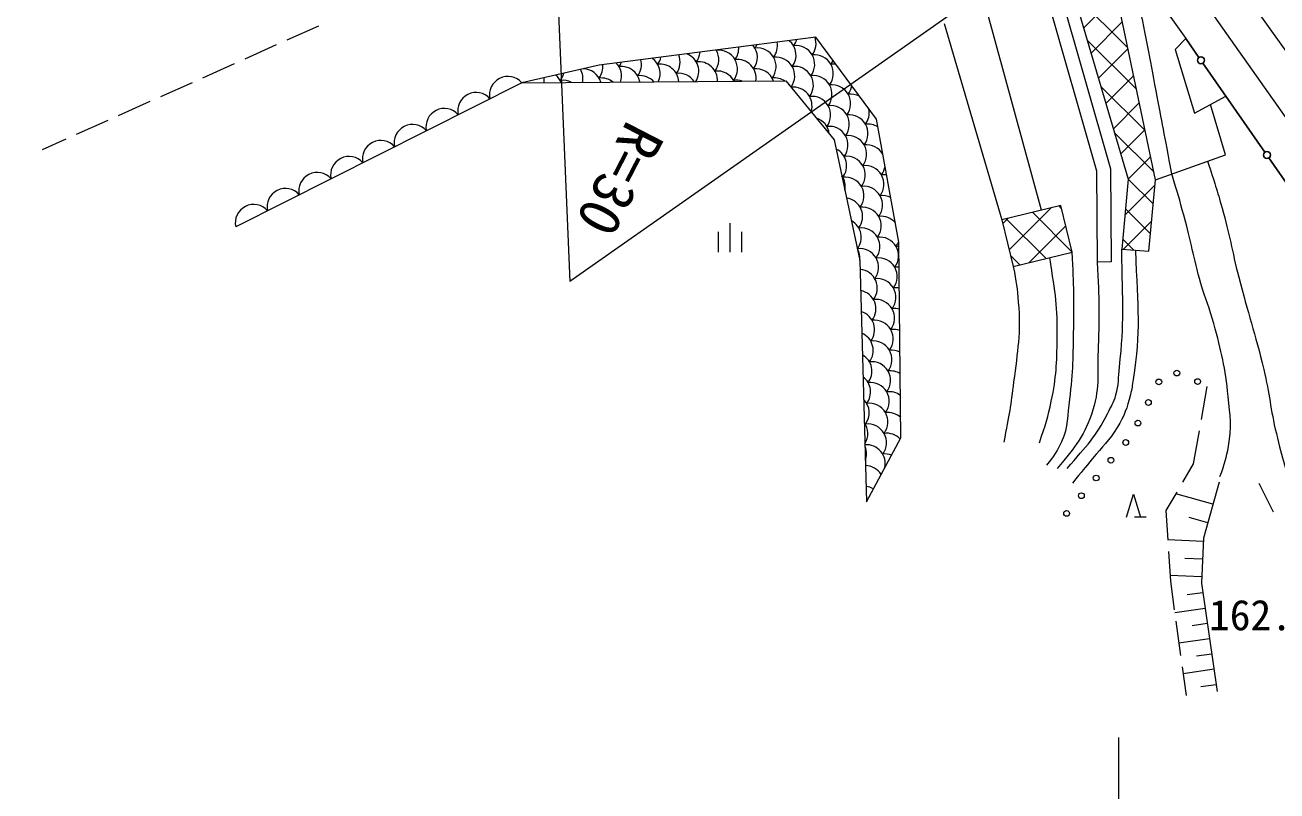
# Model space of a CAD drawing. Units: millimetres at full size, sheet at 1:1000; details may follow other scales. Extents: x 40000 to 680000, y 20000 to 380000.
# Drawn here: x 462174 to 516411, y 262689 to 295864 of the extents above; entities that cross this region are included whole.
import ezdxf
from ezdxf.enums import TextEntityAlignment as Align

# ---------------------------------------------------------------- set-up
doc = ezdxf.new("R2010")
doc.units = ezdxf.units.MM
doc.header["$LTSCALE"] = 1000
doc.linetypes.add('CHAIN', pattern=[18.5, 12, -1.5, 3.5, -1.5])
for name, color, linetype, lineweight in [('M-BGD', 7, 'Continuous', 13), ('M-BMK', 2, 'CHAIN', 13), ('M-STR-HTXT', 7, 'Continuous', 13)]:
    doc.layers.add(name, color=color, linetype=linetype, lineweight=lineweight)
doc.styles.add('ＭＳ ゴシック', font='')
doc.styles.get('ＭＳ ゴシック').set_extended_font_data('MS Gothic')

msp = doc.modelspace()

# ---------------------------------------------------------------- hatches: boundary and pattern name
at = {"layer": 'M-BGD'}
h = msp.add_hatch(dxfattribs=at)
h.set_pattern_fill('USER', color=256, style=0, pattern_type=2)
h.set_pattern_definition([(45, (509970, 289189), (-707.11, 707.11), []), (315, (509970, 289189), (707.11, 707.11), [])])
h.paths.add_polyline_path([(509970, 289189), (509684, 286155), (510858, 286069), (511144, 289160), (509541, 296801), (508597, 299320), (507982, 300331), (506553, 299329), (507337, 298118)])
h = msp.add_hatch(dxfattribs=at)
h.set_pattern_fill('USER', color=256, style=0, pattern_type=2)
h.set_pattern_definition([(45, (507541, 286031), (-707.1, 707.1), []), (315, (507541, 286031), (707.1, 707.1), [])])
h.paths.add_polyline_path([(507541, 286031), (507045, 288054), (506205, 287848), (504493, 287428), (504989, 285405)])

# ---------------------------------------------------------------- linework, layer by layer
for p, q in [((510386, 298194), (512461, 295283)), ((506205, 287848), (503823, 296553)), ((473531, 295220), (474900, 295833)), ((501993, 295937), (504493, 287428)), ((471706, 294403), (473075, 295016)), ((469881, 293585), (471250, 294198)), ((468055, 292768), (469424, 293381)), ((483693, 293365), (471300, 287126)), ((466230, 291950), (467599, 292563)), ((464405, 291133), (465774, 291746)), ((462927, 290471), (463949, 290929)), ((492722, 286028), (492722, 287278)), ((492222, 286028), (492222, 286903)), ((493222, 286028), (493222, 286903)), ((509228, 285603), (508628, 285599)), ((513370, 280201), (513121, 278773)), ((513034, 278281), (512785, 276853)), ((512785, 276853), (512320, 276058)), ((509892, 274545), (510192, 275545)), ((510192, 275545), (510492, 274545)), ((512067, 275626), (511602, 274831)), ((513639, 275109), (512030, 275563)), ((515628, 276014), (516253, 274773)), ((510742, 274545), (510242, 274545)), ((511602, 274831), (511682, 273554)), ((513412, 274304), (512607, 274532)), ((513217, 273495), (511681, 273563)), ((511713, 273055), (511793, 271778)), ((513183, 272727), (512415, 272761)), ((513149, 271959), (511778, 272019)), ((511793, 271778), (511964, 270541)), ((513199, 271277), (512519, 271177)), ((513298, 270597), (511983, 270405)), ((512033, 270046), (512239, 268560)), ((513394, 269940), (512737, 269844)), ((513490, 269282), (512166, 269089)), ((513587, 268620), (512925, 268523)), ((512308, 268064), (512479, 266827)), ((513684, 267958), (512350, 267762)), ((513782, 267290), (513115, 267193))]:
    msp.add_line(p, q, dxfattribs=at)
at = {"layer": 'M-BGD', "lineweight": 25}
for p, q in [((512461, 295283), (513033, 294462)), ((513204, 294216), (515890, 290359)), ((516061, 290113), (516855, 288974))]:
    msp.add_line(p, q, dxfattribs=at)
at = {"layer": 'M-BGD'}
for points in [[(458804, 314493), (463197, 314983), (470862, 315451), (481775, 316128), (484882, 316315), (487289, 316268), (490210, 315941), (493295, 315287), (495749, 314493), (498950, 313044), (501801, 311361), (504652, 309297), (506334, 307879), (507347, 306945), (509956, 304133), (511732, 301819), (520332, 289797)], [(407216, 279484), (414773, 283533), (424904, 289143), (433528, 293646), (440511, 297194), (449574, 301640), (452284, 302556), (457855, 303949), (462491, 304636), (466288, 304922), (470181, 304865), (480159, 304750), (488631, 304903), (494126, 304865), (496244, 304750), (499125, 304426), (501357, 303186), (504973, 299913), (506346, 298654), (506976, 297414), (509199, 289639), (509228, 285603)], [(407500, 278955), (415060, 283006), (425188, 288614), (433803, 293112), (440780, 296658), (449804, 301084), (452453, 301980), (457972, 303359), (462558, 304039), (466307, 304321), (470173, 304265), (480161, 304150), (488634, 304303), (494108, 304265), (496194, 304152), (498938, 303843), (501006, 302694), (504569, 299470), (505861, 298285), (506415, 297194), (508599, 289553), (508628, 285599)], [(512461, 295283), (512002, 294798), (512832, 292051), (514200, 292786)], [(511144, 289160), (514175, 290242), (513536, 292430)], [(513910, 276071), (513224, 273639), (513138, 271692), (513825, 266999)]]:
    msp.add_lwpolyline(points, dxfattribs=at)
for points in [[(506021, 300150), (507337, 298118), (509970, 289189), (509684, 286155), (510858, 286069), (511144, 289160), (509541, 296801), (508597, 299320), (507710, 300780)], [(483693, 293365), (495141, 293444), (497230, 290897), (498346, 285659), (498632, 275213), (500121, 277989), (500035, 286461), (499062, 291784), (496429, 295333), (487041, 294131)], [(504493, 287428), (504989, 285405), (507541, 286031), (507045, 288054)]]:
    msp.add_lwpolyline(points, close=True, dxfattribs=at)
at = {"layer": 'M-BGD', "lineweight": 25}
for centre in [(513118, 294339), (515976, 290236)]:
    msp.add_circle(centre, 150, dxfattribs=at)
at = {"layer": 'M-BGD'}
for centre in [(511295, 280405), (512073, 280788), (512975, 280422), (510840, 279515), (510386, 278624), (509859, 277781), (509218, 277013), (508578, 276245), (507937, 275478), (507296, 274710)]:
    msp.add_circle(centre, 125, dxfattribs=at)
for centre, radius, start, end in [((493957, 294961), 812, 322.6199, 11.1485), ((494765, 294562), 812, 322.6199, 50.2357), ((494823, 295461), 812, 322.6199, 343.2271), ((495631, 295062), 812, 322.6199, 19.1964), ((489743, 294260), 812, 322.6199, 22.6134), ((490551, 293861), 812, 326.8887, 68.7222), ((490609, 294760), 812, 322.6199, 355.1235), ((491417, 294361), 812, 322.6199, 31.0736), ((491475, 295260), 812, 322.6199, 323.991), ((492225, 293961), 812, 322.6199, 97.3801), ((492283, 294861), 812, 322.6199, 3.1767), ((493091, 294461), 812, 322.6199, 40.1301), ((493149, 295361), 812, 322.6199, 334.1443), ((493899, 294062), 812, 322.6199, 97.3801), ((495573, 294162), 812, 322.6199, 97.3801), ((496381, 293763), 812, 322.6199, 97.3801), ((486337, 293160), 812, 16.3578, 89.2185), ((486395, 294059), 812, 322.6199, 6.5009), ((487203, 293660), 812, 340.9423, 44.1776), ((487261, 294559), 812, 322.6199, 338.0276), ((488011, 293260), 812, 9.922, 97.3801), ((488069, 294160), 812, 322.6199, 14.4851), ((488877, 293760), 812, 334.1296, 54.9579), ((488935, 294660), 812, 322.6199, 346.8161), ((489685, 293361), 812, 3.6058, 97.3801), ((491359, 293461), 812, 357.3287, 97.3801), ((493033, 293562), 812, 351.0144, 97.3801), ((493841, 293162), 812, 20.0009, 97.3801), ((494707, 293662), 812, 323.3542, 97.3801), ((495515, 293263), 812, 322.6199, 97.3801), ((496439, 294662), 812, 322.6199, 335.3202), ((497189, 293363), 812, 82.7626, 97.3801), ((483092, 292844), 795, 40.9281, 192.5192), ((483855, 293459), 812, 353.8475, 8.9827), ((484663, 293059), 812, 23.0087, 52.1545), ((484721, 293959), 812, 322.6199, 347.393), ((485471, 292660), 812, 62.4093, 97.3801), ((485529, 293559), 812, 347.4787, 28.5853), ((487145, 292760), 812, 51.0697, 97.3801), ((488819, 292861), 812, 42.005, 97.3801), ((490493, 292961), 812, 34.075, 97.3801), ((492167, 293062), 812, 26.8216, 97.3801), ((492975, 292662), 812, 71.0608, 97.3801), ((494649, 292763), 812, 56.917, 97.3801), ((496323, 292863), 812, 322.6199, 97.3801), ((481715, 292151), 795, 40.9281, 192.5192), ((483797, 292559), 812, 83.4077, 97.3801), ((494649, 292763), 812, 36.9868, 41.7321), ((495457, 292363), 812, 342.184, 96.5349), ((497131, 292464), 812, 322.6199, 97.3801), ((497189, 293363), 812, 322.6199, 350.3834), ((496265, 291964), 812, 322.6199, 97.3801), ((497073, 291564), 812, 322.6199, 97.3801), ((497939, 292064), 812, 61.9373, 97.3801), ((480338, 291458), 795, 40.9281, 192.5192), ((496207, 291064), 812, 6.7437, 71.9752), ((497881, 291165), 812, 322.6199, 97.3801), ((497939, 292064), 812, 322.6199, 11.2087), ((478961, 290765), 795, 40.9281, 192.5192), ((497015, 290665), 812, 322.6199, 97.3801), ((498689, 290765), 812, 57.8267, 97.3801), ((477584, 290071), 795, 40.9281, 192.5192), ((497823, 290265), 812, 322.6199, 97.3801), ((476207, 289378), 795, 40.9281, 192.5192), ((496957, 289765), 812, 322.6199, 63.837), ((497765, 289366), 812, 322.6199, 97.3801), ((498631, 289866), 812, 29.3945, 97.3801), ((498573, 288966), 812, 322.6199, 97.3801), ((498631, 289866), 812, 322.6199, 351.3236), ((474830, 288685), 795, 40.9281, 192.5192), ((496899, 288866), 812, 348.7979, 35.2633), ((497707, 288466), 812, 322.6199, 97.3801), ((499381, 288567), 812, 81.4069, 97.3801), ((473454, 287992), 795, 40.9281, 192.5192), ((498515, 288067), 812, 322.6199, 97.3801), ((472077, 287298), 795, 40.9281, 192.5192), ((497649, 287567), 812, 322.6199, 81.5827), ((499323, 287667), 812, 63.9113, 97.3801), ((498457, 287167), 812, 322.6199, 97.3801), ((499265, 286768), 812, 40.6584, 97.3801), ((497591, 286667), 812, 322.6199, 61.4932), ((498399, 286268), 812, 322.6199, 97.3801), ((499207, 285868), 812, 322.6199, 97.3801), ((499265, 286768), 812, 322.6199, 340.0597), ((497533, 285768), 812, 353.9339, 30.1273), ((498341, 285368), 812, 322.6199, 97.3801), ((500015, 285468), 812, 88.5144, 97.3801), ((499149, 284968), 812, 322.6199, 97.3801), ((499957, 284569), 812, 83.7652, 97.3801), ((498283, 284468), 812, 322.6199, 84.8324), ((499091, 284069), 812, 322.6199, 97.3801), ((498225, 283569), 812, 322.6199, 78.9188), ((499899, 283669), 812, 78.9684, 97.3801), ((499033, 283169), 812, 322.6199, 97.3801), ((498167, 282669), 812, 322.6199, 72.8642), ((499841, 282770), 812, 74.0873, 97.3801), ((498975, 282270), 812, 322.6199, 97.3801), ((499783, 281870), 812, 69.0794, 97.3801), ((498109, 281770), 812, 322.6199, 66.5837), ((498917, 281370), 812, 322.6199, 97.3801), ((498051, 280870), 812, 322.6199, 59.9627), ((499725, 280971), 812, 63.8923, 97.3801), ((498859, 280471), 812, 322.6199, 97.3801), ((497993, 279971), 812, 322.6199, 52.83), ((499667, 280071), 812, 58.4566, 97.3801), ((498801, 279571), 812, 322.6199, 97.3801), ((499609, 279172), 812, 52.6744, 97.3801), ((497935, 279071), 812, 322.6199, 44.8945), ((498743, 278672), 812, 322.6199, 97.3801), ((499551, 278272), 812, 46.3948, 97.3801), ((497877, 278172), 812, 327.5825, 35.5562), ((498685, 277772), 812, 322.6199, 97.3801), ((499493, 277373), 812, 43.024, 97.3801), ((498627, 276873), 812, 345.7316, 94.4226), ((497819, 277272), 812, 340.1385, 23.0002), ((499435, 276473), 812, 69.7485, 97.3801), ((498569, 275973), 812, 31.1107, 88.5935), ((498511, 275074), 812, 58.9213, 82.7332)]:
    msp.add_arc(centre, radius, start, end, dxfattribs=at)
for points, knots in [([(535016, 278297), (532294, 281312), (531511, 282146), (529454, 284770), (527798, 286882), (526839, 288050), (525388, 290308), (523931, 292575), (523151, 293892), (522093, 296372), (521082, 298742), (520782, 300179), (520165, 302681), (519420, 305701), (519269, 307453), (518833, 310533), (518564, 312440), (518736, 313567), (518241, 315428), (518053, 316137), (518006, 316618), (517509, 317157), (516720, 318015), (516039, 318249), (514985, 318746), (513579, 319411), (512628, 319329), (511137, 319775), (509297, 320326), (508261, 320625), (506452, 321274), (503518, 322327), (501906, 323003), (499021, 324183), (495808, 325499), (493989, 326197), (490854, 327689), (489339, 328409), (488599, 329049), (487033, 329652), (486144, 329994), (485602, 330133), (484650, 330177), (483658, 330223), (483105, 330033), (482126, 329862), (480425, 329565), (479500, 329261), (477815, 328880), (476081, 328489), (475133, 328143), (473375, 327887), (472520, 327763), (472219, 327717), (471178, 327630)], [0, 0, 0, 0, 1, 1, 1, 2, 2, 2, 3, 3, 3, 4, 4, 4, 5, 5, 5, 6, 6, 6, 7, 7, 7, 8, 8, 8, 9, 9, 9, 10, 10, 10, 11, 11, 11, 12, 12, 12, 13, 13, 13, 14, 14, 14, 15, 15, 15, 16, 16, 16, 17, 17, 17, 18, 18, 18, 18]), ([(511856, 289414), (511529, 291169), (511446, 291614), (511175, 293022), (510890, 294498), (510762, 295332), (510431, 296799), (510253, 297588), (510194, 297847), (509951, 298813)], [0, 0, 0, 0, 1, 1, 1, 2, 2, 2, 3, 3, 3, 3]), ([(513403, 289966), (513726, 288999), (513808, 288729), (514037, 287927), (514365, 286777), (514456, 286109), (514752, 284951), (515154, 283380), (515465, 282522), (515840, 280944), (516095, 279869), (516126, 279242), (516384, 278168), (516656, 277036), (516782, 276652), (517214, 275306)], [0, 0, 0, 0, 1, 1, 1, 2, 2, 2, 3, 3, 3, 4, 4, 4, 5, 5, 5, 5]), ([(513943, 276316), (514160, 276886), (514216, 277103), (514312, 277626), (514463, 278452), (514385, 278940), (514299, 279775), (514171, 281025), (514008, 281719), (513676, 282930), (513487, 283619), (513319, 283987), (513116, 284673), (512780, 285812), (512697, 286479), (512379, 287624), (512183, 288326), (512118, 288555), (511856, 289414)], [0, 0, 0, 0, 1, 1, 1, 2, 2, 2, 3, 3, 3, 4, 4, 4, 5, 5, 5, 6, 6, 6, 6]), ([(506434, 276797), (506772, 277209), (506890, 277395), (507092, 277828), (507399, 278487), (507341, 278938), (507435, 279659), (507591, 280858), (507583, 281541), (507607, 282750), (507632, 284032), (507610, 284470), (507541, 286031)], [0, 0, 0, 0, 1, 1, 1, 2, 2, 2, 3, 3, 3, 4, 4, 4, 4]), ([(507321, 276654), (508190, 277685), (508551, 277998), (509067, 279027), (509223, 279339), (509339, 279505), (509435, 279841), (509566, 280298), (509536, 280576), (509588, 281049), (509805, 283032), (509721, 283747), (509684, 286155)], [0, 0, 0, 0, 1, 1, 1, 2, 2, 2, 3, 3, 3, 4, 4, 4, 4]), ([(510283, 286111), (510365, 283508), (510525, 282670), (510180, 280508), (510139, 280254), (510129, 280109), (510065, 279860), (509917, 279276), (509806, 278943), (509493, 278429), (509145, 277858), (508846, 277612), (508424, 277093), (508084, 276674), (507975, 276542), (507547, 276025)], [0, 0, 0, 0, 1, 1, 1, 2, 2, 2, 3, 3, 3, 4, 4, 4, 5, 5, 5, 5]), ([(504989, 285405), (505131, 284706), (505149, 284471), (505203, 283867), (505323, 282517), (505167, 281748), (505003, 280404), (504877, 279380), (504817, 279020), (504573, 277799)], [0, 0, 0, 0, 1, 1, 1, 2, 2, 2, 3, 3, 3, 3]), ([(506119, 277770), (506405, 278586), (506480, 278858), (506634, 279574), (506859, 280616), (506870, 281226), (506891, 282292), (506919, 283665), (506812, 284192), (506568, 285792)], [0, 0, 0, 0, 1, 1, 1, 2, 2, 2, 3, 3, 3, 3]), ([(508628, 285599), (508697, 283872), (508732, 283373), (508666, 281949), (508616, 280873), (508754, 280231), (508437, 279201), (508094, 278089), (507701, 277637), (506891, 276654)], [0, 0, 0, 0, 1, 1, 1, 2, 2, 2, 3, 3, 3, 3])]:
    msp.add_open_spline(points, degree=3, knots=knots, dxfattribs=at)
at = {"layer": 'M-BMK'}
msp.add_line((509883, 301663), (525868, 278956), dxfattribs=at)
at = {"layer": 'M-STR-HTXT'}
for p, q in [((484505, 314917), (485773, 284760)), ((509883, 301663), (485773, 284760)), ((509541, 265000), (509541, 254000))]:
    msp.add_line(p, q, dxfattribs=at)

# ---------------------------------------------------------------- texts
at = {"layer": 'M-BGD', "style": 'ＭＳ ゴシック'}
msp.add_text('162.3', height=1320, dxfattribs=at).set_placement((515713, 270310), align=Align.MIDDLE_CENTER)
at = {"layer": 'M-STR-HTXT', "style": 'ＭＳ ゴシック'}
msp.add_text('R=30', height=1833, rotation=242.745, dxfattribs=at).set_placement((487951, 289178), align=Align.MIDDLE_CENTER)

doc.saveas('drawing.dxf')
